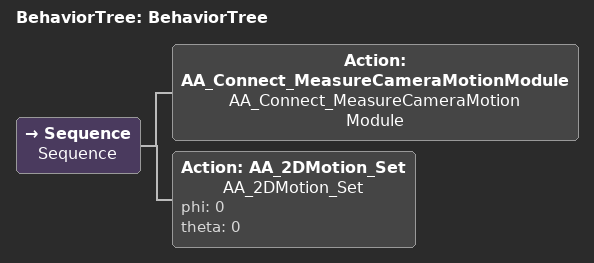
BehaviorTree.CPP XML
<?xml version="1.0"?>
<root main_tree_to_execute="BehaviorTree">
 <BehaviorTree ID="BehaviorTree">
  <!-- Add nodes here -->
  <Sequence name="Sequence">
   <Action name="AA_Connect_MeasureCameraMotionModule" ID="AA_Connect_MeasureCameraMotionModule"/>
   <Action name="AA_2DMotion_Set" ID="AA_2DMotion_Set" phi="0" theta="0"/>
  </Sequence>
 </BehaviorTree>
</root>
